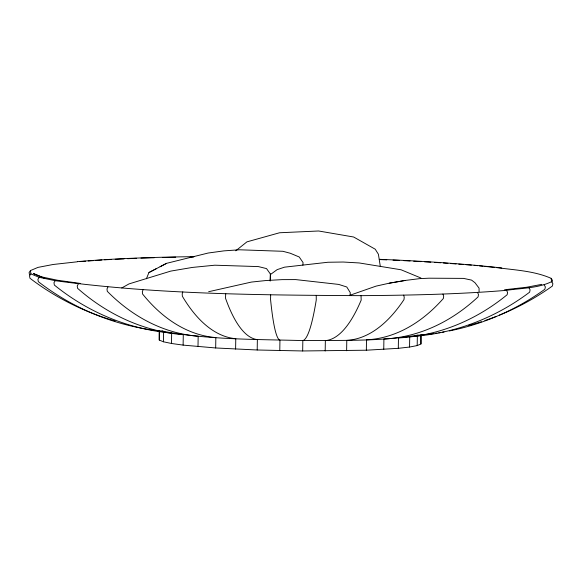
<?xml version="1.0" encoding="UTF-8"?>
<svg xmlns="http://www.w3.org/2000/svg" width="582" height="582" viewBox="0 0 582 582"><rect width="100%" height="100%" fill="white"/><g stroke="black" fill="none" stroke-linecap="round" stroke-linejoin="round"><path stroke-width="0.87" d="M479.066 291.655L479.073 288.148L474.985 282.728L471.551 280.109L463.578 278.392L428.978 278.196L419.746 278.625L405.181 280.459L389.191 283.201L376.059 286.126L349.738 295.336M121.747 287.966L129.015 283.907L170.773 271.096L192.467 267.414L214.831 265.203L258.401 266.592L266.527 268.593L270.39 274.035L270.266 280.568M159.184 330.605L159.272 340.077L163.462 341.787L171.486 343.482L183.119 345.111L215.675 347.963L257.2 349.993L302.676 350.968L366.347 350.211L398.299 348.327L409.561 347.039L417.192 345.577L420.961 343.984L421.106 334.461M159.272 340.077L159.424 330.554M163.462 341.787L163.622 331.398L161.949 330.714M171.486 343.482L171.654 333.093A262.991 236.532 -80.4 0 1 54.366 285.064L53.959 282.714L55.21 280.691C156.471 294.397 258.997 295.067 361.022 295.663C409.553 295.256 458.121 294.361 506.5 290.331C521.559 288.068 537.608 288.417 551.583 281.688L551.161 278.342C534.021 270.834 514.859 270.084 496.533 267.596M183.119 345.111L183.286 334.723A262.991 213.259 -83.3 0 1 77.588 288.316L77.224 285.966L78.352 283.929M198.004 346.617L198.164 336.229A262.991 183.512 -85 0 1 107.292 291.32L106.986 288.985L107.961 286.926M215.675 347.963L215.842 337.575A262.991 148.184 -86.2 0 1 142.575 294.005L142.335 291.669L143.128 289.603M235.608 349.098L235.775 338.709A262.991 108.347 -87.2 0 1 182.37 296.267L182.202 293.939L182.792 291.858M257.2 349.993L257.36 339.604A262.991 65.228 -88 0 1 225.46 298.057L225.743 293.648M279.782 350.626L279.942 340.23A262.991 20.123 -88.8 0 1 270.543 299.315L270.681 294.899M302.676 350.968L302.836 340.572A262.991 25.593 -89.5 0 0 316.252 299.999L316.237 295.576M325.185 351.011L325.353 340.623A262.991 70.531 89.7 0 0 361.189 300.086L361.022 295.663M346.625 350.757L346.792 340.368A262.991 113.33 88.9 0 0 403.988 299.585L404.235 297.257L403.682 295.161M366.347 350.211L366.507 339.823A262.991 152.68 87.9 0 0 443.353 298.493L443.673 296.173L442.924 294.077M383.749 349.396L383.909 339.008A262.991 187.397 86.6 0 0 478.091 296.864L478.477 294.536L477.546 292.455M398.299 348.327L398.466 337.938A262.991 216.409 84.8 0 0 507.148 294.732L507.584 292.397L506.5 290.331M409.561 347.039L409.728 336.651A262.991 238.853 81.7 0 0 529.627 292.171L530.107 289.829L528.914 287.77M417.192 345.577L417.359 335.188A262.991 254.043 75 0 0 433.408 333.588M420.844 336.243L420.961 343.984M270.186 281.091L270.39 274.035M302.887 265.181L303.047 262.562L299.221 256.989L290.273 253.25L282.896 251.293L239.428 249.787L223.932 250.871L208.181 253.025L166.576 263.333L148.934 272.543L146.388 278.778M350.022 295.329L350.291 292.702L346.792 286.999L338.746 284.423L295.7 279.593L282.11 279.629L265.894 280.539L251.395 282.074L208.647 291.706M552.122 281.921L552.471 280.357L551.161 278.342M55.21 280.691L39.227 277.323L37.895 279.324L38.332 281.681A262.991 252.617 -74.4 0 0 163.622 331.398C209.44 339.859 256.407 339.299 302.836 340.572C340.994 340.135 379.602 341.612 417.359 335.188M77.37 261.791L53.151 264.483L37.968 267.393L30.475 270.565L30.904 273.911L29.529 275.897L29.973 278.261A262.991 261.027 -52.3 0 0 115.09 320.988M30.475 270.565L29.1 272.536L29.551 274.9M235.754 250.798L246.935 241.857L279.571 232.764L318.63 230.989L353.645 237.005L375.223 249.205L378.402 254.254L380.33 266.505M270.31 274.617L277.127 269.648L284.511 267.167L327.935 262.256L343.22 262.031L359.232 262.955L401.049 269.772L420.881 277.985M148.934 272.543L156.573 268.542M160.123 266.723L166.576 263.333M541.798 284.351L526.754 287.232L504.55 289.763M405.181 280.459L389.191 283.201M77.522 261.616C116.196 258.43 155.008 257.142 193.799 256.662M80.083 261.594L85.51 261.194M88.231 260.998L93.658 260.598M95.47 260.467L101.799 260.001M104.513 259.805L111.62 259.47M115.171 259.303L124.046 258.881M127.596 258.714L136.479 258.299M140.924 258.124L154.303 257.753M162.327 257.535L175.706 257.164M190.176 256.953L193.806 256.909M379.275 259.31C420.182 260.969 461.075 263.479 501.779 267.96M379.58 259.572L386.739 259.87M393.003 260.132L399.267 260.394M403.777 260.649L410.084 261.005M413.693 261.216L420.902 261.624M424.511 261.827L430.818 262.191M434.427 262.395L440.734 262.788M443.44 262.999L447.951 263.34M450.657 263.544L456.07 263.952M458.769 264.163L463.279 264.504M465.986 264.708L471.398 265.116M474.104 265.327L477.691 265.69M479.488 265.872L483.075 266.236M484.864 266.418L494.736 267.414M80.294 283.427L57.363 280.218L41.526 276.872L33.276 273.496L44.094 278.058M30.904 273.911L39.227 277.323M551.583 281.688L552.9 283.718L552.376 286.06A262.991 261.507 47.3 0 1 499.349 315.182M544.097 284.86L545.37 286.904L544.861 289.247A262.991 254.043 75 0 1 449.362 330.932M444.066 331.936A262.991 254.043 75 0 1 442.298 332.242M440.523 332.54A262.991 254.043 75 0 1 438.748 332.824M436.966 333.093A262.991 254.043 75 0 1 435.191 333.348M495.973 316.528A262.991 261.507 47.3 0 1 484.886 320.566M481.438 321.708A262.991 261.507 47.3 0 1 468.415 325.542"/></g></svg>
